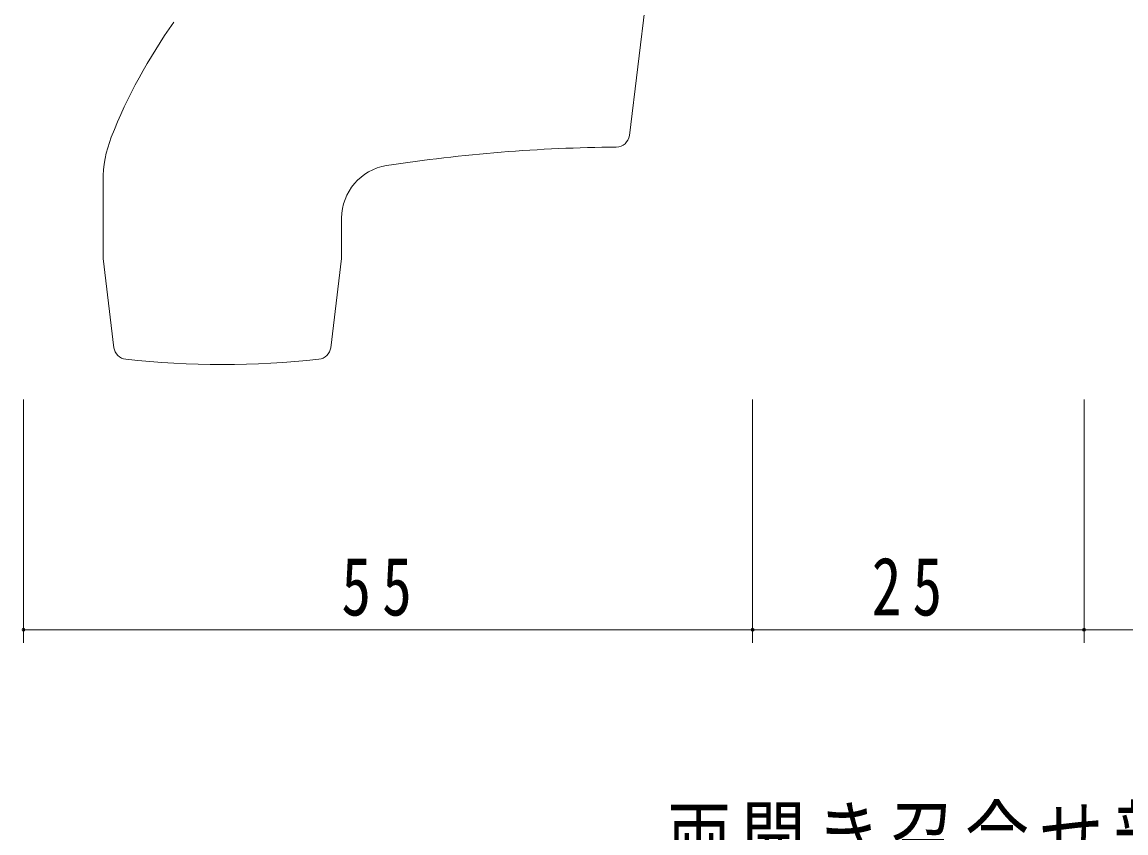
# Model space of a CAD drawing. Units: millimetres on the paper. Extents: x -397 to 397, y -282 to 282.
# Drawn here: x -168.4 to -85.2, y -12.2 to 49 of the extents above; entities that cross this region are included whole.
import ezdxf

# ---------------------------------------------------------------- set-up
doc = ezdxf.new("R2010")
doc.units = ezdxf.units.MM
doc.layers.add('0-2_USER1', color=7, linetype='Continuous')
doc.layers.add('0-6_YKK_13', color=4, linetype='Continuous', lineweight=18)
doc.layers.add('0-7_YKK_D', color=6, linetype='Continuous', lineweight=18)
doc.styles.add('ＭＳ ゴシック', font='')
doc.styles.get('ＭＳ ゴシック').set_extended_font_data('MS Gothic')

msp = doc.modelspace()

# ---------------------------------------------------------------- linework, layer by layer
at = {"layer": '0-6_YKK_13'}
for p, q in [((-122.636, 40.413), (-120.337, 59.139)), ((-162.337, 31.139), (-162.337, 36.985)), ((-144.337, 31.139), (-144.337, 34.18)), ((-161.51, 24.406), (-162.337, 31.139)), ((-144.337, 31.139), (-145.164, 24.406))]:
    msp.add_line(p, q, dxfattribs=at)
for centre, radius, start, end in [((-124.491, 25.631), 40, 144.32281, 158.51499), ((-153.337, 36.985), 9, 158.51499, 180), ((-123.629, 40.535), 1, 270.47042, 353), ((-122.635, -80.461), 120, 90.47042, 98.77765), ((-140.337, 34.18), 4, 98.77765, 180), ((-160.518, 24.528), 1, 187, 263.80105), ((-146.156, 24.528), 1, 276.19895, 353), ((-153.337, 90.639), 67.5, 263.80105, 276.19895)]:
    msp.add_arc(centre, radius, start, end, dxfattribs=at)
at = {"layer": '0-7_YKK_D'}
for p, q in [((-168.337, 20.495), (-168.337, 2.139)), ((-113.337, 20.495), (-113.337, 2.139)), ((-113.337, 20.495), (-113.337, 2.139)), ((-88.337, 20.495), (-88.337, 2.139)), ((-88.337, 20.495), (-88.337, 2.139)), ((-168.337, 3.139), (-113.337, 3.139)), ((-113.337, 3.139), (-88.337, 3.139)), ((-33.337, 3.139), (-88.337, 3.139))]:
    msp.add_line(p, q, dxfattribs=at)
for centre, start, end in [((-168.337, 3.139), 0, 180), ((-168.337, 3.139), 180, 0), ((-113.337, 3.139), 0, 180), ((-113.337, 3.139), 0, 180), ((-113.337, 3.139), 180, 0), ((-113.337, 3.139), 180, 0), ((-88.337, 3.139), 0, 180), ((-88.337, 3.139), 0, 180), ((-88.337, 3.139), 180, 0), ((-88.337, 3.139), 180, 0)]:
    msp.add_arc(centre, 0.106, start, end, dxfattribs=at)

# ---------------------------------------------------------------- texts
at = {"layer": '0-2_USER1', "insert": (-119.769, -15.158), "char_height": 4.399, "attachment_point": 7, "style": 'ＭＳ ゴシック'}
msp.add_mtext('\\T1.17;\\W0.8;両開き召合せ部', dxfattribs=at)
at = {"layer": '0-7_YKK_D', "color": 7, "char_height": 4.399, "attachment_point": 7, "style": 'ＭＳ ゴシック'}
for s, insert in [('\\T1.37;\\W0.75;55', (-144.357, 4.139)), ('\\T1.37;\\W0.75;25', (-104.357, 4.139))]:
    msp.add_mtext(s, dxfattribs=dict(at, insert=insert))

doc.saveas('drawing.dxf')
